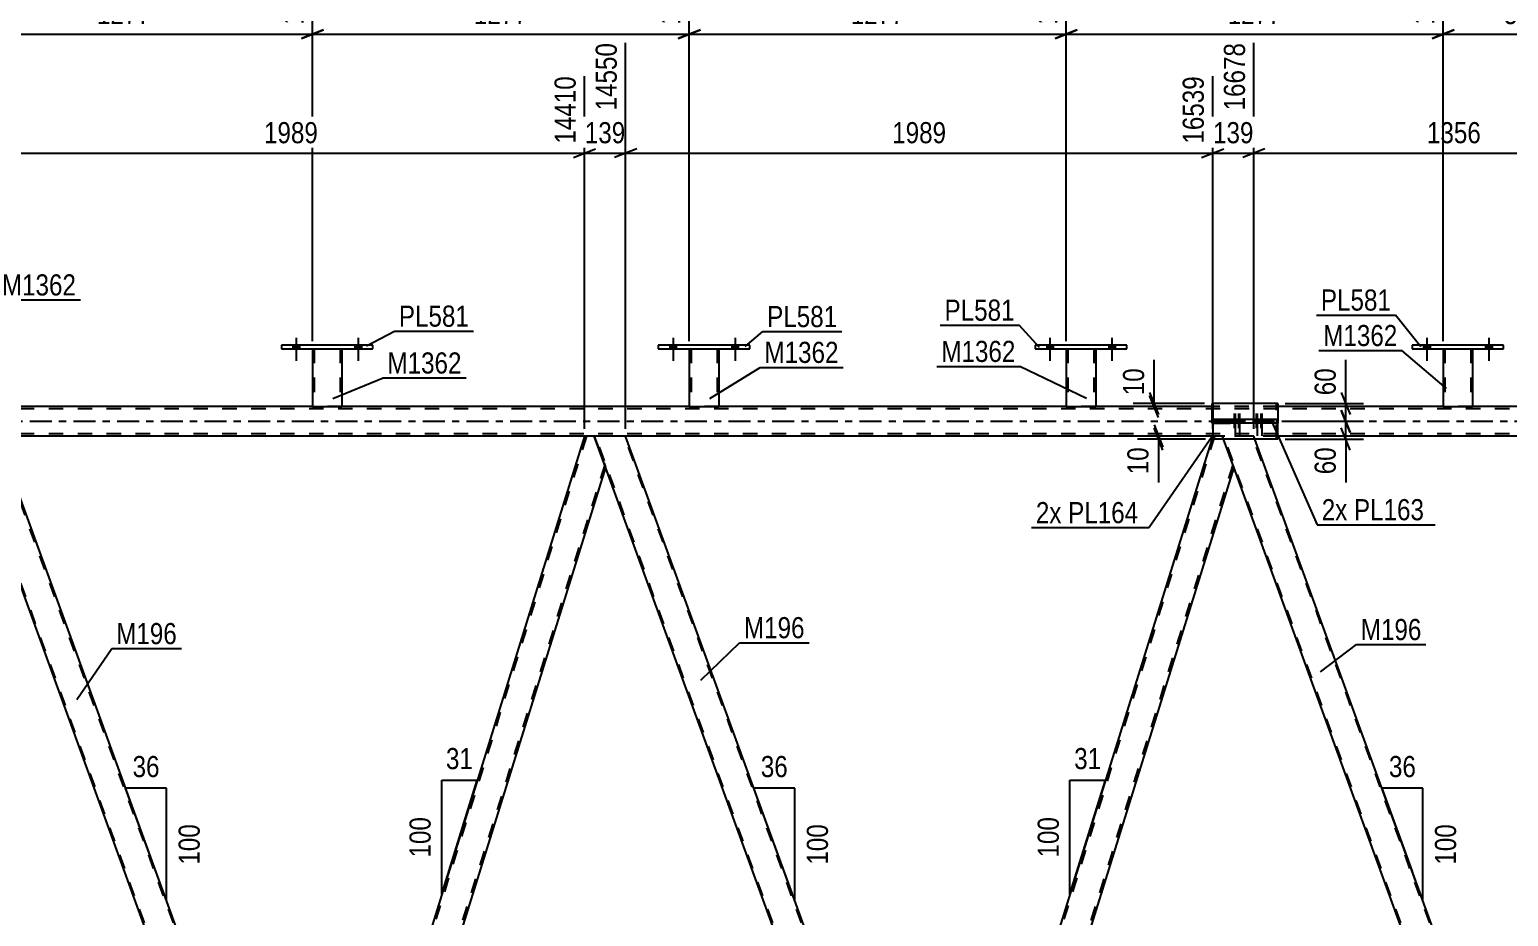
# Model space of a CAD drawing. Header units: millimetres. Extents: x 0 to 841, y 0 to 594.
# Drawn here: x 539.4 to 739.8, y 361.9 to 482.1 of the extents above; entities that cross this region are included whole.
import ezdxf

# ---------------------------------------------------------------- set-up
doc = ezdxf.new("R2010")
doc.units = ezdxf.units.MM
doc.linetypes.add('DXK_LINE_DOT2', pattern=[3.9198, 1.9599, -1.9599])
doc.linetypes.add('DXK_LINE_DOT3', pattern=[5.9187, 2.979, -0.9799, 0.9799, -0.9799])
doc.styles.add('Arial Narrow', font='ARIALN.TTF', dxfattribs={"height": 0.2})

# ---------------------------------------------------------------- blocks, each defined once
blk = doc.blocks.new('Bolt-103641004-3572 - 3414')
at = {"linetype": 'Continuous'}
for points in [[(728.32, 438.81), (729.2, 438.81), (729.2, 439.29), (728.32, 439.29)], [(736.72, 438.81), (737.6, 438.81), (737.6, 439.29), (736.72, 439.29)]]:
    blk.add_hatch(color=1, dxfattribs=at).paths.add_polyline_path(points)
at = {"color": 1, "linetype": 'Continuous'}
for p, q in [((728.32, 439.29), (728.32, 438.81)), ((728.76, 440.29), (728.76, 437.17)), ((729.2, 439.29), (729.2, 438.81)), ((736.72, 439.29), (736.72, 438.81)), ((737.16, 440.29), (737.16, 437.17)), ((737.6, 439.29), (737.6, 438.81))]:
    blk.add_line(p, q, dxfattribs=at)
blk = doc.blocks.new('Part-103641004-3457 - 3414')
at = {"color": 2, "linetype": 'Continuous'}
for p, q in [((726.76, 439.29), (726.76, 438.81)), ((739.16, 439.29), (726.76, 439.29)), ((739.16, 438.81), (739.16, 439.29)), ((726.76, 438.81), (739.16, 438.81))]:
    blk.add_line(p, q, dxfattribs=at)
blk = doc.blocks.new('Part-103641004-3462 - 3414')
at = {"color": 2, "linetype": 'Continuous'}
for p, q in [((730.96, 438.81), (730.96, 430.97)), ((734.96, 438.81), (734.96, 430.97)), ((730.96, 430.97), (734.96, 430.97))]:
    blk.add_line(p, q, dxfattribs=at)
at = {"color": 7, "linetype": 'DXK_LINE_DOT2'}
for p, q in [((730.96, 438.81), (734.96, 438.81)), ((730.96, 438.81), (730.96, 438.81)), ((730.96, 438.81), (730.96, 438.81)), ((731.2, 438.81), (731.2, 430.97)), ((734.72, 438.81), (734.72, 430.97)), ((734.96, 438.81), (734.96, 438.81)), ((734.96, 438.81), (734.96, 438.81)), ((734.66, 430.97), (734.7, 430.97)), ((734.66, 430.97), (734.7, 430.97)), ((734.7, 430.97), (734.72, 430.97)), ((734.7, 430.97), (734.72, 430.97))]:
    blk.add_line(p, q, dxfattribs=at)
blk = doc.blocks.new('Part-103641004-3531 - 3414')
at = {"color": 2, "linetype": 'Continuous'}
for p, q in [((624.6, 439.29), (624.6, 438.81)), ((637, 439.29), (624.6, 439.29)), ((637, 438.81), (637, 439.29)), ((624.6, 438.81), (637, 438.81))]:
    blk.add_line(p, q, dxfattribs=at)
blk = doc.blocks.new('Part-103641004-3467 - 3414')
at = {"color": 2, "linetype": 'Continuous'}
for p, q in [((675.68, 439.29), (675.68, 438.81)), ((688.08, 439.29), (675.68, 439.29)), ((688.08, 438.81), (688.08, 439.29)), ((675.68, 438.81), (688.08, 438.81))]:
    blk.add_line(p, q, dxfattribs=at)
blk = doc.blocks.new('Part-103641004-3536 - 3414')
at = {"color": 2, "linetype": 'Continuous'}
for p, q in [((628.8, 438.81), (628.8, 430.97)), ((632.8, 438.81), (632.8, 430.97)), ((628.8, 430.97), (632.8, 430.97))]:
    blk.add_line(p, q, dxfattribs=at)
at = {"color": 7, "linetype": 'DXK_LINE_DOT2'}
for p, q in [((628.8, 438.81), (632.8, 438.81)), ((628.8, 438.81), (628.8, 438.81)), ((628.8, 438.81), (628.8, 438.81)), ((629.04, 438.81), (629.04, 430.97)), ((632.56, 438.81), (632.56, 430.97)), ((632.8, 438.81), (632.8, 438.81)), ((632.8, 438.81), (632.8, 438.81)), ((632.5, 430.97), (632.54, 430.97)), ((632.5, 430.97), (632.54, 430.97)), ((632.54, 430.97), (632.56, 430.97)), ((632.54, 430.97), (632.56, 430.97))]:
    blk.add_line(p, q, dxfattribs=at)
blk = doc.blocks.new('Part-103641004-3482 - 3414')
at = {"color": 2, "linetype": 'Continuous'}
for p, q in [((679.88, 438.81), (679.88, 430.97)), ((683.88, 438.81), (683.88, 430.97)), ((679.88, 430.97), (683.88, 430.97))]:
    blk.add_line(p, q, dxfattribs=at)
at = {"color": 7, "linetype": 'DXK_LINE_DOT2'}
for p, q in [((679.88, 438.81), (683.88, 438.81)), ((679.88, 438.81), (679.88, 438.81)), ((679.88, 438.81), (679.88, 438.81)), ((680.12, 438.81), (680.12, 430.97)), ((683.64, 438.81), (683.64, 430.97)), ((683.88, 438.81), (683.88, 438.81)), ((683.88, 438.81), (683.88, 438.81)), ((683.58, 430.97), (683.62, 430.97)), ((683.58, 430.97), (683.62, 430.97)), ((683.62, 430.97), (683.64, 430.97)), ((683.62, 430.97), (683.64, 430.97))]:
    blk.add_line(p, q, dxfattribs=at)
blk = doc.blocks.new('Bolt-103641004-3483 - 3414')
at = {"linetype": 'Continuous'}
for points in [[(575.08, 438.81), (575.96, 438.81), (575.96, 439.29), (575.08, 439.29)], [(583.48, 438.81), (584.36, 438.81), (584.36, 439.29), (583.48, 439.29)]]:
    blk.add_hatch(color=1, dxfattribs=at).paths.add_polyline_path(points)
at = {"color": 1, "linetype": 'Continuous'}
for p, q in [((575.08, 439.29), (575.08, 438.81)), ((575.52, 440.29), (575.52, 437.17)), ((575.96, 439.29), (575.96, 438.81)), ((583.48, 439.29), (583.48, 438.81)), ((583.92, 440.29), (583.92, 437.17)), ((584.36, 439.29), (584.36, 438.81))]:
    blk.add_line(p, q, dxfattribs=at)
blk = doc.blocks.new('Part-103641004-3500 - 3414')
at = {"color": 2, "linetype": 'Continuous'}
for p, q in [((577.72, 438.81), (577.72, 430.97)), ((581.72, 438.81), (581.72, 430.97)), ((577.72, 430.97), (581.72, 430.97))]:
    blk.add_line(p, q, dxfattribs=at)
at = {"color": 7, "linetype": 'DXK_LINE_DOT2'}
for p, q in [((577.72, 438.81), (581.72, 438.81)), ((577.72, 438.81), (577.72, 438.81)), ((577.72, 438.81), (577.72, 438.81)), ((577.96, 438.81), (577.96, 430.97)), ((581.48, 438.81), (581.48, 430.97)), ((581.72, 438.81), (581.72, 438.81)), ((581.72, 438.81), (581.72, 438.81)), ((581.42, 430.97), (581.46, 430.97)), ((581.42, 430.97), (581.46, 430.97)), ((581.46, 430.97), (581.48, 430.97)), ((581.46, 430.97), (581.48, 430.97))]:
    blk.add_line(p, q, dxfattribs=at)
blk = doc.blocks.new('Part-103641004-3551 - 3414')
at = {"color": 2, "linetype": 'Continuous'}
for p, q in [((699.76, 431.37), (699.62, 431.37)), ((699.62, 431.37), (699.62, 430.97)), ((699.62, 426.61), (699.62, 426.97))]:
    blk.add_line(p, q, dxfattribs=at)
at = {"color": 7, "linetype": 'DXK_LINE_DOT2'}
for p, q in [((699.62, 430.97), (699.62, 426.97)), ((708.4, 431.37), (699.76, 431.37)), ((708.4, 426.57), (708.4, 431.37)), ((699.62, 426.57), (699.62, 426.61)), ((708.4, 426.57), (699.62, 426.57))]:
    blk.add_line(p, q, dxfattribs=at)
blk = doc.blocks.new('Part-103641004-3561 - 3414')
at = {"color": 2, "linetype": 'Continuous'}
for p, q in [((573.52, 439.29), (573.52, 438.81)), ((585.92, 439.29), (573.52, 439.29)), ((585.92, 438.81), (585.92, 439.29)), ((573.52, 438.81), (585.92, 438.81))]:
    blk.add_line(p, q, dxfattribs=at)
blk = doc.blocks.new('Bolt-103641004-3562 - 3414')
at = {"linetype": 'Continuous'}
for points in [[(677.24, 438.81), (678.12, 438.81), (678.12, 439.29), (677.24, 439.29)], [(685.64, 438.81), (686.52, 438.81), (686.52, 439.29), (685.64, 439.29)]]:
    blk.add_hatch(color=1, dxfattribs=at).paths.add_polyline_path(points)
at = {"color": 1, "linetype": 'Continuous'}
for p, q in [((677.24, 439.29), (677.24, 438.81)), ((677.68, 440.29), (677.68, 437.17)), ((678.12, 439.29), (678.12, 438.81)), ((685.64, 439.29), (685.64, 438.81)), ((686.08, 440.29), (686.08, 437.17)), ((686.52, 439.29), (686.52, 438.81))]:
    blk.add_line(p, q, dxfattribs=at)
blk = doc.blocks.new('Bolt-103641004-3568 - 3414')
at = {"linetype": 'Continuous'}
for points in [[(575.08, 438.81), (575.96, 438.81), (575.96, 439.29), (575.08, 439.29)], [(583.48, 438.81), (584.36, 438.81), (584.36, 439.29), (583.48, 439.29)]]:
    blk.add_hatch(color=1, dxfattribs=at).paths.add_polyline_path(points)
at = {"color": 1, "linetype": 'Continuous'}
for p, q in [((575.08, 439.29), (575.08, 438.81)), ((575.52, 440.29), (575.52, 437.17)), ((575.96, 439.29), (575.96, 438.81)), ((583.48, 439.29), (583.48, 438.81)), ((583.92, 440.29), (583.92, 437.17)), ((584.36, 439.29), (584.36, 438.81))]:
    blk.add_line(p, q, dxfattribs=at)
blk = doc.blocks.new('Bolt-103641004-3573 - 3414')
at = {"linetype": 'Continuous'}
for points in [[(728.32, 438.81), (729.2, 438.81), (729.2, 439.29), (728.32, 439.29)], [(736.72, 438.81), (737.6, 438.81), (737.6, 439.29), (736.72, 439.29)]]:
    blk.add_hatch(color=1, dxfattribs=at).paths.add_polyline_path(points)
at = {"color": 1, "linetype": 'Continuous'}
for p, q in [((728.32, 439.29), (728.32, 438.81)), ((728.76, 440.29), (728.76, 437.17)), ((729.2, 439.29), (729.2, 438.81)), ((736.72, 439.29), (736.72, 438.81)), ((737.16, 440.29), (737.16, 437.17)), ((737.6, 439.29), (737.6, 438.81))]:
    blk.add_line(p, q, dxfattribs=at)
blk = doc.blocks.new('Bolt-103641004-3579 - 3414')
at = {"linetype": 'Continuous'}
for points in [[(677.24, 438.81), (678.12, 438.81), (678.12, 439.29), (677.24, 439.29)], [(685.64, 438.81), (686.52, 438.81), (686.52, 439.29), (685.64, 439.29)]]:
    blk.add_hatch(color=1, dxfattribs=at).paths.add_polyline_path(points)
at = {"color": 1, "linetype": 'Continuous'}
for p, q in [((677.24, 439.29), (677.24, 438.81)), ((677.68, 440.29), (677.68, 437.17)), ((678.12, 439.29), (678.12, 438.81)), ((685.64, 439.29), (685.64, 438.81)), ((686.08, 440.29), (686.08, 437.17)), ((686.52, 439.29), (686.52, 438.81))]:
    blk.add_line(p, q, dxfattribs=at)
blk = doc.blocks.new('Bolt-103641004-3580 - 3414')
at = {"linetype": 'Continuous'}
for points in [[(626.16, 438.81), (627.04, 438.81), (627.04, 439.29), (626.16, 439.29)], [(634.56, 438.81), (635.44, 438.81), (635.44, 439.29), (634.56, 439.29)]]:
    blk.add_hatch(color=1, dxfattribs=at).paths.add_polyline_path(points)
at = {"color": 1, "linetype": 'Continuous'}
for p, q in [((626.16, 439.29), (626.16, 438.81)), ((626.6, 440.29), (626.6, 437.17)), ((627.04, 439.29), (627.04, 438.81)), ((634.56, 439.29), (634.56, 438.81)), ((635, 440.29), (635, 437.17)), ((635.44, 439.29), (635.44, 438.81))]:
    blk.add_line(p, q, dxfattribs=at)
blk = doc.blocks.new('Bolt-103641004-3581 - 3414')
at = {"linetype": 'Continuous'}
for points in [[(626.16, 438.81), (627.04, 438.81), (627.04, 439.29), (626.16, 439.29)], [(634.56, 438.81), (635.44, 438.81), (635.44, 439.29), (634.56, 439.29)]]:
    blk.add_hatch(color=1, dxfattribs=at).paths.add_polyline_path(points)
at = {"color": 1, "linetype": 'Continuous'}
for p, q in [((626.16, 439.29), (626.16, 438.81)), ((626.6, 440.29), (626.6, 437.17)), ((627.04, 439.29), (627.04, 438.81)), ((634.56, 439.29), (634.56, 438.81)), ((635, 440.29), (635, 437.17)), ((635.44, 439.29), (635.44, 438.81))]:
    blk.add_line(p, q, dxfattribs=at)
blk = doc.blocks.new('Part-103641004-3589 - 3414')
at = {"color": 7, "linetype": 'DXK_LINE_DOT2'}
for p, q in [((699.99, 426.97), (663.17, 308.85)), ((701.05, 426.97), (699.76, 426.97)), ((701.2, 426.57), (701.05, 426.97)), ((702.46, 423.09), (665.89, 305.75)), ((702.58, 422.77), (702.6, 422.72)), ((702.6, 422.72), (702.58, 422.77)), ((663.45, 310.57), (663.03, 309.22)), ((664.29, 305.75), (663.03, 309.22)), ((667.64, 310.57), (666.14, 305.75)), ((666.14, 305.75), (664.29, 305.75))]:
    blk.add_line(p, q, dxfattribs=at)
at = {"color": 2, "linetype": 'Continuous'}
for p, q in [((699.73, 426.97), (663.45, 310.57)), ((699.76, 426.97), (699.73, 426.97)), ((702.58, 422.77), (701.2, 426.57)), ((702.6, 422.72), (667.64, 310.57))]:
    blk.add_line(p, q, dxfattribs=at)
blk = doc.blocks.new('Part-103641004-3599 - 3414')
at = {"color": 7, "linetype": 'DXK_LINE_DOT2'}
for p, q in [((705.31, 426.97), (701.05, 426.97)), ((702.58, 422.77), (701.05, 426.97)), ((745.34, 305.75), (701.22, 426.97)), ((749.26, 305.75), (705.14, 426.97)), ((705.45, 426.57), (705.31, 426.97)), ((749.43, 305.75), (745.17, 305.75))]:
    blk.add_line(p, q, dxfattribs=at)
at = {"color": 2, "linetype": 'Continuous'}
for p, q in [((749.43, 305.75), (705.45, 426.57)), ((745.17, 305.75), (702.58, 422.77))]:
    blk.add_line(p, q, dxfattribs=at)
blk = doc.blocks.new('Part-103641004-3604 - 3414')
at = {"color": 2, "linetype": 'Continuous'}
for p, q in [((614.6, 426.97), (577.9, 309.22)), ((615.92, 426.97), (614.6, 426.97)), ((617.45, 422.77), (615.92, 426.97)), ((617.46, 422.72), (581.01, 305.75)), ((579.16, 305.75), (577.92, 309.17))]:
    blk.add_line(p, q, dxfattribs=at)
at = {"color": 7, "linetype": 'DXK_LINE_DOT2'}
for p, q in [((614.85, 426.97), (578.03, 308.85)), ((617.33, 423.09), (580.75, 305.75)), ((617.46, 422.72), (617.45, 422.77)), ((617.46, 422.72), (617.45, 422.77)), ((577.9, 309.22), (577.92, 309.17)), ((581.01, 305.75), (579.16, 305.75))]:
    blk.add_line(p, q, dxfattribs=at)
blk = doc.blocks.new('Part-103641004-3754 - 3414')
at = {"color": 2, "linetype": 'Continuous'}
for p, q in [((620.17, 426.97), (615.92, 426.97)), ((662.54, 310.57), (620.17, 426.97)), ((658.29, 310.57), (617.45, 422.77))]:
    blk.add_line(p, q, dxfattribs=at)
at = {"color": 7, "linetype": 'DXK_LINE_DOT2'}
for p, q in [((615.92, 426.97), (617.45, 422.77)), ((660.21, 305.75), (616.09, 426.97)), ((664.12, 305.75), (620, 426.97)), ((660.04, 305.75), (658.29, 310.57)), ((664.29, 305.75), (662.54, 310.57)), ((664.29, 305.75), (660.04, 305.75))]:
    blk.add_line(p, q, dxfattribs=at)
blk = doc.blocks.new('Part-103641004-3870 - 3414')
at = {"color": 2, "linetype": 'Continuous'}
for p, q in [((577.72, 430.97), (530.64, 430.97)), ((628.8, 430.97), (581.72, 430.97)), ((679.88, 430.97), (632.8, 430.97)), ((699.76, 430.97), (683.88, 430.97)), ((730.96, 430.97), (708.55, 430.97)), ((752.94, 430.97), (734.96, 430.97)), ((614.6, 426.97), (535.04, 426.97)), ((699.73, 426.97), (620.17, 426.97)), ((759.54, 426.97), (708.55, 426.97))]:
    blk.add_line(p, q, dxfattribs=at)
at = {"color": 7, "linetype": 'DXK_LINE_DOT2'}
for p, q in [((581.72, 430.97), (577.72, 430.97)), ((632.8, 430.97), (628.8, 430.97)), ((683.88, 430.97), (679.88, 430.97)), ((708.55, 430.97), (699.76, 430.97)), ((734.96, 430.97), (730.96, 430.97)), ((759.54, 430.65), (95.51, 430.65)), ((759.54, 427.29), (95.51, 427.29)), ((708.55, 426.97), (188.93, 426.97)), ((620.17, 426.97), (614.6, 426.97))]:
    blk.add_line(p, q, dxfattribs=at)
at = {"color": 7, "linetype": 'DXK_LINE_DOT3'}
blk.add_line((95.51, 428.97), (759.54, 428.97), dxfattribs=at)
blk = doc.blocks.new('Part-103641004-3881 - 3414')
at = {"color": 2, "linetype": 'Continuous'}
for p, q in [((535.04, 426.97), (530.78, 426.97)), ((577.92, 309.17), (535.04, 426.97)), ((574.9, 305.75), (532.31, 422.77))]:
    blk.add_line(p, q, dxfattribs=at)
at = {"color": 7, "linetype": 'DXK_LINE_DOT2'}
for p, q in [((530.78, 426.97), (532.31, 422.77)), ((575.07, 305.75), (530.95, 426.97)), ((578.99, 305.75), (534.87, 426.97)), ((579.16, 305.75), (577.92, 309.17)), ((574.9, 305.75), (579.16, 305.75))]:
    blk.add_line(p, q, dxfattribs=at)
blk = doc.blocks.new('Part-103641004-3919 - 3414')
at = {"color": 7, "linetype": 'DXK_LINE_DOT2'}
for p, q in [((708.4, 429.21), (699.62, 429.21)), ((699.62, 429.21), (699.62, 428.73)), ((701.99, 429.21), (701.99, 428.73)), ((708.4, 429.21), (708.4, 428.73)), ((708.4, 428.73), (699.62, 428.73))]:
    blk.add_line(p, q, dxfattribs=at)
blk = doc.blocks.new('Bolt-103641004-3920 - 3414')
at = {"color": 1, "linetype": 'DXK_LINE_DOT2'}
for p, q in [((702.26, 429.21), (702.26, 428.73)), ((702.62, 430.01), (702.62, 427.01)), ((702.86, 429.21), (702.86, 428.73)), ((702.98, 429.21), (702.98, 428.73)), ((703.22, 430.01), (703.22, 427.01)), ((703.58, 429.21), (703.58, 428.73)), ((705.28, 429.21), (705.28, 428.73)), ((705.64, 430.01), (705.64, 427.01)), ((705.88, 429.21), (705.88, 428.73)), ((706, 429.21), (706, 428.73)), ((706.24, 430.01), (706.24, 427.01)), ((706.6, 429.21), (706.6, 428.73))]:
    blk.add_line(p, q, dxfattribs=at)
blk = doc.blocks.new('Part-103641004-3925 - 3414')
at = {"color": 2, "linetype": 'Continuous'}
for p, q in [((702.14, 429.21), (699.76, 429.21)), ((699.76, 429.21), (699.76, 428.73)), ((702.14, 428.73), (702.14, 429.21)), ((708.55, 429.21), (702.14, 429.21)), ((708.55, 428.73), (708.55, 429.21)), ((699.76, 428.73), (702.14, 428.73)), ((708.55, 428.73), (702.14, 428.73))]:
    blk.add_line(p, q, dxfattribs=at)
blk = doc.blocks.new('Part-103641004-3930 - 3414')
at = {"color": 2, "linetype": 'Continuous'}
for p, q in [((708.55, 431.37), (699.76, 431.37)), ((699.76, 431.37), (699.76, 426.57)), ((708.55, 431.37), (708.55, 429.21)), ((708.55, 426.57), (708.55, 428.73)), ((708.55, 426.57), (699.76, 426.57))]:
    blk.add_line(p, q, dxfattribs=at)
at = {"color": 7, "linetype": 'DXK_LINE_DOT2'}
blk.add_line((708.55, 429.21), (708.55, 428.73), dxfattribs=at)
blk = doc.blocks.new('Bolt-103641004-3931 - 3414')
at = {"linetype": 'Continuous'}
for points in [[(703.12, 429.21), (702.4, 429.21), (702.4, 428.73), (703.12, 428.73)], [(703.72, 429.21), (703, 429.21), (703, 428.73), (703.72, 428.73)], [(706.14, 429.21), (705.42, 429.21), (705.42, 428.73), (706.14, 428.73)], [(706.74, 429.21), (706.02, 429.21), (706.02, 428.73), (706.74, 428.73)]]:
    blk.add_hatch(color=1, dxfattribs=at).paths.add_polyline_path(points)
at = {"color": 1, "linetype": 'Continuous'}
for p, q in [((702.4, 429.21), (702.4, 428.73)), ((702.76, 430.01), (702.76, 427.01)), ((703, 429.21), (703, 428.73)), ((703.12, 429.21), (703.12, 428.73)), ((703.36, 430.01), (703.36, 427.01)), ((703.72, 429.21), (703.72, 428.73)), ((705.42, 429.21), (705.42, 428.73)), ((705.78, 430.01), (705.78, 427.01)), ((706.02, 429.21), (706.02, 428.73)), ((706.14, 429.21), (706.14, 428.73)), ((706.38, 430.01), (706.38, 427.01)), ((706.74, 429.21), (706.74, 428.73))]:
    blk.add_line(p, q, dxfattribs=at)
blk = doc.blocks.new('StraightDimension-103641004-4409 - 3414')
at = {"color": 7, "linetype": 'Continuous'}
for p, q in [((577.72, 439.81), (577.72, 491.88)), ((628.8, 439.81), (628.8, 491.88)), ((579.22, 482.04), (576.22, 480.84)), ((577.72, 481.44), (628.8, 481.44)), ((627.3, 480.84), (630.3, 482.04))]:
    blk.add_line(p, q, dxfattribs=at)
at = {"color": 0, "linetype": 'Continuous'}
blk.add_wipeout([(628.2, 492.48), (624, 492.48), (624, 482.14), (628.2, 482.14)], dxfattribs=at)
at = {"color": 0}
blk.add_wipeout([(607.51, 482.19), (607.51, 486.39), (599, 486.39), (599, 482.19)], dxfattribs=at)
at = {"color": 3, "linetype": 'Continuous', "style": 'Arial Narrow'}
blk.add_text('14765', height=2.863, rotation=90.0002, dxfattribs=at).set_placement((627.6, 482.74))
at = {"color": 3, "style": 'Arial Narrow'}
blk.add_text('1277', height=2.863, dxfattribs=at).set_placement((599.6, 482.79))
blk = doc.blocks.new('StraightDimension-103641004-4379 - 3414')
at = {"color": 7, "linetype": 'Continuous'}
for p, q in [((730.96, 439.81), (730.96, 491.88)), ((752.94, 439.09), (752.94, 491.88)), ((732.46, 482.04), (729.46, 480.84)), ((730.96, 481.44), (752.94, 481.44)), ((751.44, 480.84), (754.44, 482.04))]:
    blk.add_line(p, q, dxfattribs=at)
at = {"color": 0, "linetype": 'Continuous'}
blk.add_wipeout([(752.34, 492.48), (748.14, 492.48), (748.14, 482.14), (752.34, 482.14)], dxfattribs=at)
at = {"color": 0}
blk.add_wipeout([(745.29, 482.19), (745.29, 486.39), (738.61, 486.39), (738.61, 482.19)], dxfattribs=at)
at = {"color": 3, "linetype": 'Continuous', "style": 'Arial Narrow'}
blk.add_text('17869', height=2.863, rotation=90.0002, dxfattribs=at).set_placement((751.74, 482.74))
at = {"color": 3, "style": 'Arial Narrow'}
blk.add_text('549', height=2.863, dxfattribs=at).set_placement((739.21, 482.79))
blk = doc.blocks.new('StraightDimension-103641004-4241 - 3414')
at = {"color": 7, "linetype": 'Continuous'}
for p, q in [((698.62, 431.37), (688.94, 431.37)), ((698.62, 430.97), (688.94, 430.97)), ((691.19, 432.87), (692.39, 429.87)), ((692.39, 429.47), (691.19, 432.47)), ((691.79, 430.97), (691.79, 431.37))]:
    blk.add_line(p, q, dxfattribs=at)
at = {"color": 0}
blk.add_wipeout([(691.04, 436.75), (686.84, 436.75), (686.84, 431.9), (691.04, 431.9)], dxfattribs=at)
at = {"color": 7, "linetype": 'Continuous'}
blk.add_line((691.79, 431.37), (691.79, 437.28), dxfattribs=at)
blk.add_line((691.79, 431.37), (691.79, 437.28), dxfattribs=at)
at = {"color": 3, "style": 'Arial Narrow'}
blk.add_text('10', height=2.863, rotation=90.0002, dxfattribs=at).set_placement((690.44, 432.5))
blk = doc.blocks.new('StraightDimension-103641004-4863 - 3414')
at = {"color": 7, "linetype": 'Continuous'}
for p, q in [((705.31, 427.97), (705.31, 480.24)), ((759.54, 431.97), (759.54, 475.74)), ((706.81, 465.9), (703.81, 464.7)), ((705.31, 465.3), (759.54, 465.3)), ((758.04, 464.7), (761.04, 465.9))]:
    blk.add_line(p, q, dxfattribs=at)
at = {"color": 0, "linetype": 'Continuous'}
blk.add_wipeout([(758.94, 476.34), (754.74, 476.34), (754.74, 466), (758.94, 466)], dxfattribs=at)
at = {"color": 0}
blk.add_wipeout([(736.68, 466.05), (736.68, 470.25), (728.17, 470.25), (728.17, 466.05)], dxfattribs=at)
at = {"color": 3, "linetype": 'Continuous', "style": 'Arial Narrow'}
blk.add_text('18034', height=2.863, rotation=90.0002, dxfattribs=at).set_placement((758.34, 466.6))
at = {"color": 3, "style": 'Arial Narrow'}
blk.add_text('1356', height=2.863, dxfattribs=at).set_placement((728.77, 466.65))
blk = doc.blocks.new('StraightDimension-103641004-4197 - 3414')
at = {"color": 7, "linetype": 'Continuous'}
for p, q in [((698.76, 426.97), (689.53, 426.97)), ((691.78, 428.47), (692.98, 425.47)), ((692.98, 425.07), (691.78, 428.07)), ((692.38, 426.57), (692.38, 426.97)), ((698.76, 426.57), (689.53, 426.57))]:
    blk.add_line(p, q, dxfattribs=at)
at = {"color": 0}
blk.add_wipeout([(691.63, 426.05), (687.43, 426.05), (687.43, 421.19), (691.63, 421.19)], dxfattribs=at)
at = {"color": 7, "linetype": 'Continuous'}
blk.add_line((692.38, 426.57), (692.38, 420.66), dxfattribs=at)
blk.add_line((692.38, 426.57), (692.38, 420.66), dxfattribs=at)
at = {"color": 3, "style": 'Arial Narrow'}
blk.add_text('10', height=2.863, rotation=90.0002, dxfattribs=at).set_placement((691.03, 421.79))
blk = doc.blocks.new('StraightDimension-103641004-4389 - 3414')
at = {"color": 7, "linetype": 'Continuous'}
for p, q in [((679.88, 439.81), (679.88, 491.88)), ((730.96, 439.81), (730.96, 491.88)), ((681.38, 482.04), (678.38, 480.84)), ((679.88, 481.44), (730.96, 481.44)), ((729.46, 480.84), (732.46, 482.04))]:
    blk.add_line(p, q, dxfattribs=at)
at = {"color": 0, "linetype": 'Continuous'}
blk.add_wipeout([(730.36, 492.48), (726.16, 492.48), (726.16, 482.14), (730.36, 482.14)], dxfattribs=at)
at = {"color": 0}
blk.add_wipeout([(709.68, 482.19), (709.68, 486.39), (701.16, 486.39), (701.16, 482.19)], dxfattribs=at)
at = {"color": 3, "linetype": 'Continuous', "style": 'Arial Narrow'}
blk.add_text('17319', height=2.863, rotation=90.0002, dxfattribs=at).set_placement((729.76, 482.74))
at = {"color": 3, "style": 'Arial Narrow'}
blk.add_text('1277', height=2.863, dxfattribs=at).set_placement((701.76, 482.79))
blk = doc.blocks.new('StraightDimension-103641004-4231 - 3414')
at = {"color": 7, "linetype": 'Continuous'}
for p, q in [((709.55, 431.37), (720.16, 431.37)), ((717.16, 432.87), (718.36, 429.87)), ((717.76, 428.97), (717.76, 431.37)), ((709.55, 428.97), (720.16, 428.97)), ((718.36, 427.47), (717.16, 430.47))]:
    blk.add_line(p, q, dxfattribs=at)
at = {"color": 0}
blk.add_wipeout([(717.01, 436.75), (712.81, 436.75), (712.81, 431.9), (717.01, 431.9)], dxfattribs=at)
at = {"color": 7, "linetype": 'Continuous'}
blk.add_line((717.76, 431.37), (717.76, 437.28), dxfattribs=at)
blk.add_line((717.76, 431.37), (717.76, 437.28), dxfattribs=at)
at = {"color": 3, "style": 'Arial Narrow'}
blk.add_text('60', height=2.863, rotation=90.0002, dxfattribs=at).set_placement((716.41, 432.5))
blk = doc.blocks.new('StraightDimension-103641004-4222 - 3414')
at = {"color": 7, "linetype": 'Continuous'}
for p, q in [((709.55, 428.97), (720.16, 428.97)), ((717.16, 430.47), (718.36, 427.47)), ((717.76, 426.57), (717.76, 428.97)), ((718.36, 425.07), (717.16, 428.07)), ((709.55, 426.57), (720.16, 426.57))]:
    blk.add_line(p, q, dxfattribs=at)
at = {"color": 0}
blk.add_wipeout([(717.01, 426.05), (712.81, 426.05), (712.81, 421.19), (717.01, 421.19)], dxfattribs=at)
at = {"color": 7, "linetype": 'Continuous'}
blk.add_line((717.76, 426.57), (717.76, 420.66), dxfattribs=at)
blk.add_line((717.76, 426.57), (717.76, 420.66), dxfattribs=at)
at = {"color": 3, "style": 'Arial Narrow'}
blk.add_text('60', height=2.863, rotation=90.0002, dxfattribs=at).set_placement((716.41, 421.79))
blk = doc.blocks.new('AngleDimension-103641004-19053 - 3414')
at = {"color": 7, "linetype": 'Continuous'}
for p, q in [((595.24, 380.33), (600.06, 380.33)), ((595.24, 364.87), (600.06, 380.33)), ((595.24, 364.87), (595.24, 380.33)), ((598, 373.71), (600.06, 380.33))]:
    blk.add_line(p, q, dxfattribs=at)
at = {"color": 0}
for points in [[(600.08, 381.23), (600.08, 385.43), (595.22, 385.43), (595.22, 381.23)], [(594.34, 375.94), (590.14, 375.94), (590.14, 369.26), (594.34, 369.26)]]:
    blk.add_wipeout(points, dxfattribs=at)
at = {"color": 3, "style": 'Arial Narrow'}
blk.add_text('31', height=2.863, dxfattribs=at).set_placement((595.82, 381.83))
blk.add_text('100', height=2.863, rotation=90.0002, dxfattribs=at).set_placement((593.74, 369.86))
blk = doc.blocks.new('StraightDimension-103641004-4399 - 3414')
at = {"color": 7, "linetype": 'Continuous'}
for p, q in [((628.8, 439.81), (628.8, 491.88)), ((679.88, 439.81), (679.88, 491.88)), ((630.3, 482.04), (627.3, 480.84)), ((628.8, 481.44), (679.88, 481.44)), ((678.38, 480.84), (681.38, 482.04))]:
    blk.add_line(p, q, dxfattribs=at)
at = {"color": 0, "linetype": 'Continuous'}
blk.add_wipeout([(679.28, 492.48), (675.08, 492.48), (675.08, 482.14), (679.28, 482.14)], dxfattribs=at)
at = {"color": 0}
blk.add_wipeout([(658.59, 482.19), (658.59, 486.39), (650.08, 486.39), (650.08, 482.19)], dxfattribs=at)
at = {"color": 3, "linetype": 'Continuous', "style": 'Arial Narrow'}
blk.add_text('16042', height=2.863, rotation=90.0002, dxfattribs=at).set_placement((678.68, 482.74))
at = {"color": 3, "style": 'Arial Narrow'}
blk.add_text('1277', height=2.863, dxfattribs=at).set_placement((650.68, 482.79))
blk = doc.blocks.new('StraightDimension-103641004-4419 - 3414')
at = {"color": 7, "linetype": 'Continuous'}
for p, q in [((526.64, 439.81), (526.64, 491.88)), ((577.72, 439.81), (577.72, 491.88)), ((528.14, 482.04), (525.14, 480.84)), ((526.64, 481.44), (577.72, 481.44)), ((576.22, 480.84), (579.22, 482.04))]:
    blk.add_line(p, q, dxfattribs=at)
at = {"color": 0, "linetype": 'Continuous'}
blk.add_wipeout([(577.12, 492.48), (572.92, 492.48), (572.92, 482.14), (577.12, 482.14)], dxfattribs=at)
at = {"color": 0}
blk.add_wipeout([(556.43, 482.19), (556.43, 486.39), (547.92, 486.39), (547.92, 482.19)], dxfattribs=at)
at = {"color": 3, "linetype": 'Continuous', "style": 'Arial Narrow'}
blk.add_text('13488', height=2.863, rotation=90.0002, dxfattribs=at).set_placement((576.52, 482.74))
at = {"color": 3, "style": 'Arial Narrow'}
blk.add_text('1277', height=2.863, dxfattribs=at).set_placement((548.52, 482.79))
blk = doc.blocks.new('StraightDimension-103641004-4787 - 3414')
at = {"color": 7, "linetype": 'Continuous'}
for p, q in [((535.04, 427.97), (535.04, 480.24)), ((614.6, 427.97), (614.6, 475.74)), ((536.54, 465.9), (533.54, 464.7)), ((535.04, 465.3), (614.6, 465.3)), ((613.1, 464.7), (616.1, 465.9))]:
    blk.add_line(p, q, dxfattribs=at)
at = {"color": 0, "linetype": 'Continuous'}
blk.add_wipeout([(614, 476.34), (609.8, 476.34), (609.8, 466), (614, 466)], dxfattribs=at)
at = {"color": 0}
blk.add_wipeout([(579.08, 466.05), (579.08, 470.25), (570.56, 470.25), (570.56, 466.05)], dxfattribs=at)
at = {"color": 3, "linetype": 'Continuous', "style": 'Arial Narrow'}
blk.add_text('14410', height=2.863, rotation=90.0002, dxfattribs=at).set_placement((613.4, 466.6))
at = {"color": 3, "style": 'Arial Narrow'}
blk.add_text('1989', height=2.863, dxfattribs=at).set_placement((571.16, 466.65))
blk = doc.blocks.new('StraightDimension-103641004-4806 - 3414')
at = {"color": 7, "linetype": 'Continuous'}
for p, q in [((620.17, 427.97), (620.17, 480.24)), ((614.6, 427.97), (614.6, 475.74)), ((613.1, 464.7), (616.1, 465.9)), ((614.6, 465.3), (620.17, 465.3)), ((621.67, 465.9), (618.67, 464.7))]:
    blk.add_line(p, q, dxfattribs=at)
at = {"color": 0}
blk.add_wipeout([(620.73, 466.05), (620.73, 470.25), (614.04, 470.25), (614.04, 466.05)], dxfattribs=at)
at = {"color": 0, "linetype": 'Continuous'}
blk.add_wipeout([(619.57, 480.84), (615.37, 480.84), (615.37, 470.5), (619.57, 470.5)], dxfattribs=at)
at = {"color": 3, "linetype": 'Continuous', "style": 'Arial Narrow'}
blk.add_text('14550', height=2.863, rotation=90.0002, dxfattribs=at).set_placement((618.97, 471.1))
at = {"color": 3, "style": 'Arial Narrow'}
blk.add_text('139', height=2.863, dxfattribs=at).set_placement((614.64, 466.65))
blk = doc.blocks.new('StraightDimension-103641004-4825 - 3414')
at = {"color": 7, "linetype": 'Continuous'}
for p, q in [((620.17, 427.97), (620.17, 480.24)), ((699.73, 427.97), (699.73, 475.74)), ((621.67, 465.9), (618.67, 464.7)), ((620.17, 465.3), (699.73, 465.3)), ((698.23, 464.7), (701.23, 465.9))]:
    blk.add_line(p, q, dxfattribs=at)
at = {"color": 0, "linetype": 'Continuous'}
blk.add_wipeout([(699.13, 476.34), (694.93, 476.34), (694.93, 466), (699.13, 466)], dxfattribs=at)
at = {"color": 0}
blk.add_wipeout([(664.21, 466.05), (664.21, 470.25), (655.7, 470.25), (655.7, 466.05)], dxfattribs=at)
at = {"color": 3, "linetype": 'Continuous', "style": 'Arial Narrow'}
blk.add_text('16539', height=2.863, rotation=90.0002, dxfattribs=at).set_placement((698.53, 466.6))
at = {"color": 3, "style": 'Arial Narrow'}
blk.add_text('1989', height=2.863, dxfattribs=at).set_placement((656.3, 466.65))
blk = doc.blocks.new('StraightDimension-103641004-4844 - 3414')
at = {"color": 7, "linetype": 'Continuous'}
for p, q in [((705.31, 427.97), (705.31, 480.24)), ((699.73, 427.97), (699.73, 475.74)), ((698.23, 464.7), (701.23, 465.9)), ((699.73, 465.3), (705.31, 465.3)), ((706.81, 465.9), (703.81, 464.7))]:
    blk.add_line(p, q, dxfattribs=at)
at = {"color": 0}
blk.add_wipeout([(705.86, 466.05), (705.86, 470.25), (699.18, 470.25), (699.18, 466.05)], dxfattribs=at)
at = {"color": 0, "linetype": 'Continuous'}
blk.add_wipeout([(704.71, 480.84), (700.51, 480.84), (700.51, 470.5), (704.71, 470.5)], dxfattribs=at)
at = {"color": 3, "linetype": 'Continuous', "style": 'Arial Narrow'}
blk.add_text('16678', height=2.863, rotation=90.0002, dxfattribs=at).set_placement((704.11, 471.1))
at = {"color": 3, "style": 'Arial Narrow'}
blk.add_text('139', height=2.863, dxfattribs=at).set_placement((699.78, 466.65))
blk = doc.blocks.new('AngleDimension-103641004-19081 - 3414')
at = {"color": 7, "linetype": 'Continuous'}
for p, q in [((680.38, 380.33), (685.2, 380.33)), ((680.38, 364.87), (685.2, 380.33)), ((680.38, 364.87), (680.38, 380.33)), ((683.13, 373.71), (685.2, 380.33))]:
    blk.add_line(p, q, dxfattribs=at)
at = {"color": 0}
for points in [[(685.21, 381.23), (685.21, 385.43), (680.36, 385.43), (680.36, 381.23)], [(679.48, 375.94), (675.28, 375.94), (675.28, 369.26), (679.48, 369.26)]]:
    blk.add_wipeout(points, dxfattribs=at)
at = {"color": 3, "style": 'Arial Narrow'}
blk.add_text('31', height=2.863, dxfattribs=at).set_placement((680.96, 381.83))
blk.add_text('100', height=2.863, rotation=90.0002, dxfattribs=at).set_placement((678.88, 369.86))
blk = doc.blocks.new('AngleDimension-103641004-19055 - 3414')
at = {"color": 7, "linetype": 'Continuous'}
for p, q in [((556.52, 367.95), (552.41, 379.25)), ((557.95, 379.25), (552.41, 379.25)), ((557.95, 364.02), (552.41, 379.25)), ((557.95, 364.02), (557.95, 379.25))]:
    blk.add_line(p, q, dxfattribs=at)
at = {"color": 0}
for points in [[(557.61, 380.15), (557.61, 384.35), (552.75, 384.35), (552.75, 380.15)], [(563.05, 374.98), (558.85, 374.98), (558.85, 368.29), (563.05, 368.29)]]:
    blk.add_wipeout(points, dxfattribs=at)
at = {"color": 3, "style": 'Arial Narrow'}
blk.add_text('36', height=2.863, dxfattribs=at).set_placement((553.35, 380.75))
blk.add_text('100', height=2.863, rotation=90.0002, dxfattribs=at).set_placement((562.45, 368.89))
blk = doc.blocks.new('AngleDimension-103641004-19083 - 3414')
at = {"color": 7, "linetype": 'Continuous'}
for p, q in [((641.65, 367.95), (637.54, 379.25)), ((643.09, 379.25), (637.54, 379.25)), ((643.09, 364.02), (637.54, 379.25)), ((643.09, 364.02), (643.09, 379.25))]:
    blk.add_line(p, q, dxfattribs=at)
at = {"color": 0}
for points in [[(642.74, 380.15), (642.74, 384.35), (637.89, 384.35), (637.89, 380.15)], [(648.19, 374.98), (643.99, 374.98), (643.99, 368.29), (648.19, 368.29)]]:
    blk.add_wipeout(points, dxfattribs=at)
at = {"color": 3, "style": 'Arial Narrow'}
blk.add_text('36', height=2.863, dxfattribs=at).set_placement((638.49, 380.75))
blk.add_text('100', height=2.863, rotation=90.0002, dxfattribs=at).set_placement((647.59, 368.89))
blk = doc.blocks.new('AngleDimension-103641004-19111 - 3414')
at = {"color": 7, "linetype": 'Continuous'}
for p, q in [((726.79, 367.95), (722.68, 379.25)), ((728.22, 379.25), (722.68, 379.25)), ((728.22, 364.02), (722.68, 379.25)), ((728.22, 364.02), (728.22, 379.25))]:
    blk.add_line(p, q, dxfattribs=at)
at = {"color": 0}
for points in [[(727.88, 380.15), (727.88, 384.35), (723.02, 384.35), (723.02, 380.15)], [(733.32, 374.98), (729.12, 374.98), (729.12, 368.29), (733.32, 368.29)]]:
    blk.add_wipeout(points, dxfattribs=at)
at = {"color": 3, "style": 'Arial Narrow'}
blk.add_text('36', height=2.863, dxfattribs=at).set_placement((723.62, 380.75))
blk.add_text('100', height=2.863, rotation=90.0002, dxfattribs=at).set_placement((732.72, 368.89))
blk = doc.blocks.new('Mark-103641004-3496 - 3414')
at = {"color": 0}
blk.add_wipeout([(597.94, 435.44), (597.94, 438.44), (587.89, 438.44), (587.89, 435.44)], dxfattribs=at)
blk.add_wipeout([(597.94, 435.44), (597.94, 438.44), (587.89, 438.44), (587.89, 435.44)], dxfattribs=at)
at = {"color": 30, "linetype": 'Continuous'}
for p, q in [((580.49, 432.07), (587.29, 434.84)), ((587.29, 434.84), (598.54, 434.84))]:
    blk.add_line(p, q, dxfattribs=at)
at = {"color": 3, "style": 'Arial Narrow'}
blk.add_text('M1362', height=2.863, dxfattribs=at).set_placement((587.89, 435.44))
blk = doc.blocks.new('Mark-103641004-3453 - 3414')
at = {"color": 0}
blk.add_wipeout([(723.9, 443.97), (723.9, 446.97), (714.4, 446.97), (714.4, 443.97)], dxfattribs=at)
blk.add_wipeout([(723.9, 443.97), (723.9, 446.97), (714.4, 446.97), (714.4, 443.97)], dxfattribs=at)
at = {"color": 30, "linetype": 'Continuous'}
for p in [(713.8, 443.37), (727.93, 439.07)]:
    blk.add_line(p, (724.5, 443.37), dxfattribs=at)
at = {"color": 3, "style": 'Arial Narrow'}
blk.add_text('PL581', height=2.863, dxfattribs=at).set_placement((714.4, 443.97))
blk = doc.blocks.new('Mark-103641004-3458 - 3414')
at = {"color": 0}
blk.add_wipeout([(724.77, 439.16), (724.77, 442.16), (714.72, 442.16), (714.72, 439.16)], dxfattribs=at)
blk.add_wipeout([(724.77, 439.16), (724.77, 442.16), (714.72, 442.16), (714.72, 439.16)], dxfattribs=at)
at = {"color": 30, "linetype": 'Continuous'}
for p in [(714.12, 438.56), (731.44, 433.43)]:
    blk.add_line(p, (725.37, 438.56), dxfattribs=at)
at = {"color": 3, "style": 'Arial Narrow'}
blk.add_text('M1362', height=2.863, dxfattribs=at).set_placement((714.72, 439.16))
blk = doc.blocks.new('Mark-103641004-3527 - 3414')
at = {"color": 0}
blk.add_wipeout([(648.85, 441.73), (648.85, 444.73), (639.35, 444.73), (639.35, 441.73)], dxfattribs=at)
blk.add_wipeout([(648.85, 441.73), (648.85, 444.73), (639.35, 444.73), (639.35, 441.73)], dxfattribs=at)
at = {"color": 30, "linetype": 'Continuous'}
for p, q in [((636.35, 439.1), (638.75, 441.13)), ((638.75, 441.13), (649.45, 441.13))]:
    blk.add_line(p, q, dxfattribs=at)
at = {"color": 3, "style": 'Arial Narrow'}
blk.add_text('PL581', height=2.863, dxfattribs=at).set_placement((639.35, 441.73))
blk = doc.blocks.new('Mark-103641004-3463 - 3414')
at = {"color": 0}
blk.add_wipeout([(672.89, 442.6), (672.89, 445.6), (663.39, 445.6), (663.39, 442.6)], dxfattribs=at)
blk.add_wipeout([(672.89, 442.6), (672.89, 445.6), (663.39, 445.6), (663.39, 442.6)], dxfattribs=at)
at = {"color": 30, "linetype": 'Continuous'}
for p in [(662.79, 442), (676.26, 438.99)]:
    blk.add_line(p, (673.49, 442), dxfattribs=at)
at = {"color": 3, "style": 'Arial Narrow'}
blk.add_text('PL581', height=2.863, dxfattribs=at).set_placement((663.39, 442.6))
blk = doc.blocks.new('Mark-103641004-3532 - 3414')
at = {"color": 0}
blk.add_wipeout([(649.05, 436.88), (649.05, 439.88), (638.99, 439.88), (638.99, 436.88)], dxfattribs=at)
blk.add_wipeout([(649.05, 436.88), (649.05, 439.88), (638.99, 439.88), (638.99, 436.88)], dxfattribs=at)
at = {"color": 30, "linetype": 'Continuous'}
for p, q in [((631.57, 432.07), (638.39, 436.28)), ((638.39, 436.28), (649.65, 436.28))]:
    blk.add_line(p, q, dxfattribs=at)
at = {"color": 3, "style": 'Arial Narrow'}
blk.add_text('M1362', height=2.863, dxfattribs=at).set_placement((638.99, 436.88))
blk = doc.blocks.new('MarkSet-103641004-19137 - 3414')
at = {"color": 0}
blk.add_wipeout([(717.98, 415.56), (717.98, 418.56), (714.51, 418.56), (714.51, 415.56)], dxfattribs=at)
blk.add_wipeout([(717.98, 415.56), (717.98, 418.56), (714.51, 418.56), (714.51, 415.56)], dxfattribs=at)
at = {"color": 30, "linetype": 'Continuous'}
blk.add_line((707.62, 429.21), (713.91, 414.96), dxfattribs=at)
at = {"color": 0}
blk.add_wipeout([(728.38, 415.56), (728.38, 418.56), (718.88, 418.56), (718.88, 415.56)], dxfattribs=at)
blk.add_wipeout([(728.38, 415.56), (728.38, 418.56), (718.88, 418.56), (718.88, 415.56)], dxfattribs=at)
at = {"color": 30, "linetype": 'Continuous'}
blk.add_line((713.91, 414.96), (729.88, 414.96), dxfattribs=at)
at = {"color": 3, "style": 'Arial Narrow'}
for s, p in [('2x', (714.51, 415.56)), ('PL163', (718.88, 415.56))]:
    blk.add_text(s, height=2.863, dxfattribs=at).set_placement(p)
blk = doc.blocks.new('Mark-103641004-3595 - 3414')
at = {"color": 0}
blk.add_wipeout([(728.04, 399.32), (728.04, 402.32), (719.81, 402.32), (719.81, 399.32)], dxfattribs=at)
blk.add_wipeout([(728.04, 399.32), (728.04, 402.32), (719.81, 402.32), (719.81, 399.32)], dxfattribs=at)
at = {"color": 30, "linetype": 'Continuous'}
for p, q in [((714.35, 395.03), (719.21, 398.72)), ((719.21, 398.72), (728.64, 398.72))]:
    blk.add_line(p, q, dxfattribs=at)
at = {"color": 3, "style": 'Arial Narrow'}
blk.add_text('M196', height=2.863, dxfattribs=at).set_placement((719.81, 399.32))
blk = doc.blocks.new('Mark-103641004-3478 - 3414')
at = {"color": 0}
blk.add_wipeout([(673.01, 437.01), (673.01, 440.01), (662.96, 440.01), (662.96, 437.01)], dxfattribs=at)
blk.add_wipeout([(673.01, 437.01), (673.01, 440.01), (662.96, 440.01), (662.96, 437.01)], dxfattribs=at)
at = {"color": 30, "linetype": 'Continuous'}
for p in [(662.36, 436.41), (682.65, 432.07)]:
    blk.add_line(p, (673.61, 436.41), dxfattribs=at)
at = {"color": 3, "style": 'Arial Narrow'}
blk.add_text('M1362', height=2.863, dxfattribs=at).set_placement((662.96, 437.01))
blk = doc.blocks.new('Mark-103641004-3552 - 3414')
at = {"color": 0}
blk.add_wipeout([(545.69, 446.02), (545.69, 449.02), (535.64, 449.02), (535.64, 446.02)], dxfattribs=at)
blk.add_wipeout([(545.69, 446.02), (545.69, 449.02), (535.64, 449.02), (535.64, 446.02)], dxfattribs=at)
at = {"color": 30, "linetype": 'Continuous'}
for p, q in [((529.54, 437.91), (535.04, 445.42)), ((535.04, 445.42), (546.29, 445.42))]:
    blk.add_line(p, q, dxfattribs=at)
at = {"color": 3, "style": 'Arial Narrow'}
blk.add_text('M1362', height=2.863, dxfattribs=at).set_placement((535.64, 446.02))
blk = doc.blocks.new('Mark-103641004-3557 - 3414')
at = {"color": 0}
blk.add_wipeout([(598.94, 441.79), (598.94, 444.79), (589.44, 444.79), (589.44, 441.79)], dxfattribs=at)
blk.add_wipeout([(598.94, 441.79), (598.94, 444.79), (589.44, 444.79), (589.44, 441.79)], dxfattribs=at)
at = {"color": 30, "linetype": 'Continuous'}
for p, q in [((585.06, 439.18), (588.84, 441.19)), ((588.84, 441.19), (599.54, 441.19))]:
    blk.add_line(p, q, dxfattribs=at)
at = {"color": 3, "style": 'Arial Narrow'}
blk.add_text('PL581', height=2.863, dxfattribs=at).set_placement((589.44, 441.79))
blk = doc.blocks.new('MarkSet-103641004-19165 - 3414')
at = {"color": 30, "linetype": 'Continuous'}
blk.add_line((699.67, 426.91), (691.14, 414.56), dxfattribs=at)
at = {"color": 0}
blk.add_wipeout([(679.24, 415.16), (679.24, 418.16), (675.77, 418.16), (675.77, 415.16)], dxfattribs=at)
blk.add_wipeout([(679.24, 415.16), (679.24, 418.16), (675.77, 418.16), (675.77, 415.16)], dxfattribs=at)
blk.add_wipeout([(689.64, 415.16), (689.64, 418.16), (680.14, 418.16), (680.14, 415.16)], dxfattribs=at)
blk.add_wipeout([(689.64, 415.16), (689.64, 418.16), (680.14, 418.16), (680.14, 415.16)], dxfattribs=at)
at = {"color": 30, "linetype": 'Continuous'}
blk.add_line((675.17, 414.56), (691.14, 414.56), dxfattribs=at)
at = {"color": 3, "style": 'Arial Narrow'}
for s, p in [('2x', (675.77, 415.16)), ('PL164', (680.14, 415.16))]:
    blk.add_text(s, height=2.863, dxfattribs=at).set_placement(p)
blk = doc.blocks.new('Mark-103641004-3750 - 3414')
at = {"color": 0}
blk.add_wipeout([(644.43, 399.57), (644.43, 402.57), (636.21, 402.57), (636.21, 399.57)], dxfattribs=at)
blk.add_wipeout([(644.43, 399.57), (644.43, 402.57), (636.21, 402.57), (636.21, 399.57)], dxfattribs=at)
at = {"color": 30, "linetype": 'Continuous'}
for p, q in [((630.37, 393.87), (635.61, 398.97)), ((635.61, 398.97), (645.03, 398.97))]:
    blk.add_line(p, q, dxfattribs=at)
at = {"color": 3, "style": 'Arial Narrow'}
blk.add_text('M196', height=2.863, dxfattribs=at).set_placement((636.21, 399.57))
blk = doc.blocks.new('Mark-103641004-3877 - 3414')
at = {"color": 0}
blk.add_wipeout([(559.36, 398.77), (559.36, 401.77), (551.13, 401.77), (551.13, 398.77)], dxfattribs=at)
blk.add_wipeout([(559.36, 398.77), (559.36, 401.77), (551.13, 401.77), (551.13, 398.77)], dxfattribs=at)
at = {"color": 30, "linetype": 'Continuous'}
for p, q in [((545.8, 391.29), (550.53, 398.17)), ((550.53, 398.17), (559.96, 398.17))]:
    blk.add_line(p, q, dxfattribs=at)
at = {"color": 3, "style": 'Arial Narrow'}
blk.add_text('M196', height=2.863, dxfattribs=at).set_placement((551.13, 398.77))

msp = doc.modelspace()

# ---------------------------------------------------------------- block references
for name in ['Part-103641004-3561 - 3414', 'Bolt-103641004-3483 - 3414', 'Bolt-103641004-3568 - 3414', 'Part-103641004-3531 - 3414', 'Bolt-103641004-3580 - 3414', 'Bolt-103641004-3581 - 3414', 'Part-103641004-3467 - 3414', 'Bolt-103641004-3562 - 3414', 'Bolt-103641004-3579 - 3414', 'Part-103641004-3457 - 3414', 'Bolt-103641004-3572 - 3414', 'Bolt-103641004-3573 - 3414', 'Part-103641004-3500 - 3414', 'Part-103641004-3536 - 3414', 'Part-103641004-3482 - 3414', 'Part-103641004-3462 - 3414', 'Part-103641004-3870 - 3414', 'Part-103641004-3551 - 3414', 'Part-103641004-3930 - 3414', 'Part-103641004-3919 - 3414', 'Part-103641004-3925 - 3414', 'Bolt-103641004-3920 - 3414', 'Bolt-103641004-3931 - 3414', 'Part-103641004-3881 - 3414', 'Part-103641004-3604 - 3414', 'Part-103641004-3754 - 3414', 'Part-103641004-3589 - 3414', 'Part-103641004-3599 - 3414']:
    msp.add_blockref(name, (0, 0))

# ---------------------------------------------------------------- next in the draw order: block references
for name in ['StraightDimension-103641004-4409 - 3414', 'StraightDimension-103641004-4379 - 3414', 'StraightDimension-103641004-4241 - 3414', 'Mark-103641004-3877 - 3414', 'Mark-103641004-3750 - 3414', 'Mark-103641004-3595 - 3414', 'AngleDimension-103641004-19053 - 3414', 'AngleDimension-103641004-19081 - 3414', 'AngleDimension-103641004-19055 - 3414', 'AngleDimension-103641004-19083 - 3414', 'AngleDimension-103641004-19111 - 3414']:
    msp.add_blockref(name, (0, 0))

# ---------------------------------------------------------------- next in the draw order: block references
for name in ['StraightDimension-103641004-4419 - 3414', 'StraightDimension-103641004-4863 - 3414', 'StraightDimension-103641004-4197 - 3414']:
    msp.add_blockref(name, (0, 0))

# ---------------------------------------------------------------- next in the draw order: block references
for name in ['StraightDimension-103641004-4389 - 3414', 'StraightDimension-103641004-4787 - 3414', 'StraightDimension-103641004-4231 - 3414', 'MarkSet-103641004-19165 - 3414']:
    msp.add_blockref(name, (0, 0))

# ---------------------------------------------------------------- next in the draw order: block references
for name in ['StraightDimension-103641004-4399 - 3414', 'StraightDimension-103641004-4806 - 3414', 'Mark-103641004-3552 - 3414', 'Mark-103641004-3453 - 3414', 'Mark-103641004-3496 - 3414', 'StraightDimension-103641004-4222 - 3414']:
    msp.add_blockref(name, (0, 0))

# ---------------------------------------------------------------- next in the draw order: block references
for name in ['StraightDimension-103641004-4825 - 3414', 'Mark-103641004-3557 - 3414', 'Mark-103641004-3458 - 3414']:
    msp.add_blockref(name, (0, 0))

# ---------------------------------------------------------------- next in the draw order: block references
for name in ['StraightDimension-103641004-4844 - 3414', 'Mark-103641004-3463 - 3414', 'Mark-103641004-3527 - 3414']:
    msp.add_blockref(name, (0, 0))

# ---------------------------------------------------------------- next in the draw order: block references
for name in ['Mark-103641004-3532 - 3414', 'Mark-103641004-3478 - 3414', 'MarkSet-103641004-19137 - 3414']:
    msp.add_blockref(name, (0, 0))

doc.saveas('drawing.dxf')
